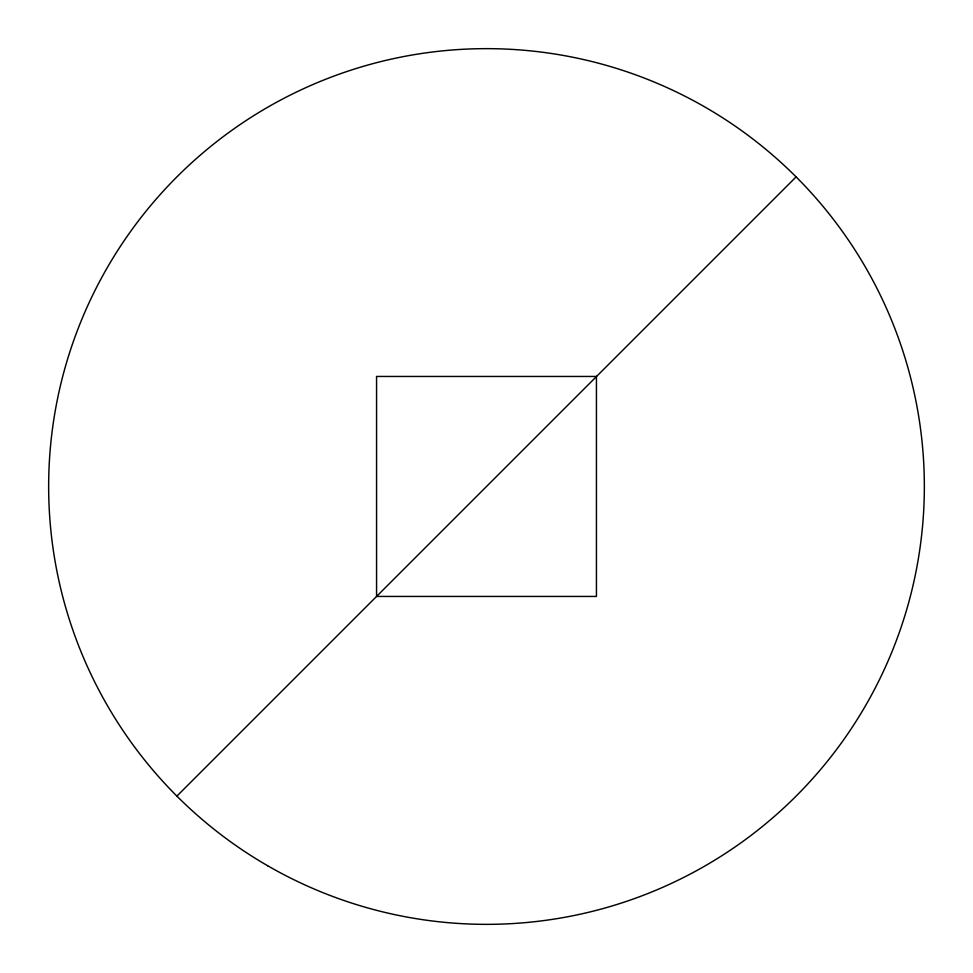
<?xml version="1.0" encoding="UTF-8"?>
<svg xmlns="http://www.w3.org/2000/svg" width="973" height="973" viewBox="0 0 973 973"><rect width="100%" height="100%" fill="white"/><g stroke="black" fill="none" stroke-linecap="round" stroke-linejoin="round"><path stroke-width="1.46" d="M176.891 796.109L796.109 176.891M596.437 376.454L376.563 376.454L376.563 596.437L596.437 596.437L596.437 376.454M267.575 865.69A437.85 437.85 0 0 0 924.35 486.5A437.85 437.85 0 0 0 267.575 107.31A437.85 437.85 0 0 0 267.575 865.69"/></g></svg>
